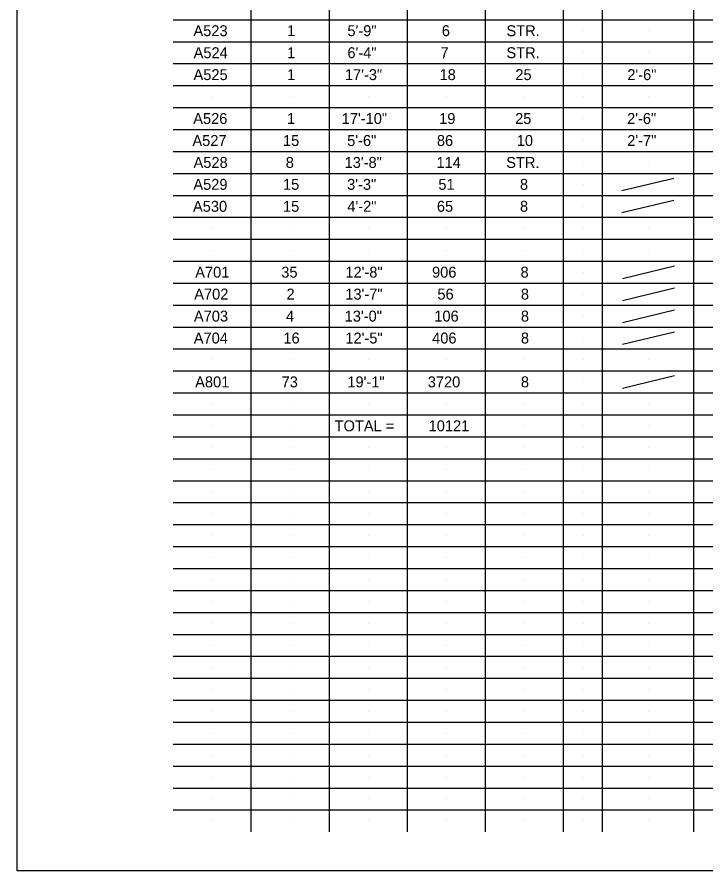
# Model space of a CAD drawing. Extents: x 0 to 34, y 0 to 22.
# Drawn here: x 0 to 8.82, y 0 to 10.94 of the extents above; entities that cross this region are included whole.
import ezdxf

# ---------------------------------------------------------------- set-up
doc = ezdxf.new("R2010")
doc.units = 0
for name, color, linetype in [('BR_P_Gen_Text', 7, 'Continuous'), ('SC_Scratch1', 7, 'Continuous'), ('SH_Border', 7, 'Continuous'), ('SH_Cut_Line', 7, 'Continuous')]:
    doc.layers.add(name, color=color, linetype=linetype)

msp = doc.modelspace()

# ---------------------------------------------------------------- linework, layer by layer
at = {"layer": 'BR_P_Gen_Text'}
for p, q in [((7.746, 8.717), (8.413, 8.877)), ((7.746, 8.435), (8.413, 8.596)), ((7.753, 7.592), (8.42, 7.752)), ((7.753, 7.31), (8.42, 7.471)), ((7.753, 7.029), (8.42, 7.19)), ((7.753, 6.748), (8.42, 6.908)), ((7.753, 6.185), (8.42, 6.346))]:
    msp.add_line(p, q, dxfattribs=at)
at = {"layer": 'SC_Scratch1'}
for p, q in [((2.5, 10.766), (2.5, 10.766)), ((3.5, 10.766), (3.5, 10.766)), ((4.5, 10.766), (4.5, 10.766)), ((5.5, 10.766), (5.5, 10.766)), ((6.5, 10.766), (6.5, 10.766)), ((7.25, 10.766), (7.25, 10.766)), ((8.083, 10.766), (8.083, 10.766)), ((2.5, 10.484), (2.5, 10.484)), ((3.5, 10.484), (3.5, 10.484)), ((4.5, 10.484), (4.5, 10.484)), ((5.5, 10.484), (5.5, 10.484)), ((6.5, 10.484), (6.5, 10.484)), ((7.25, 10.484), (7.25, 10.484)), ((8.083, 10.484), (8.083, 10.484)), ((2.5, 10.203), (2.5, 10.203)), ((3.5, 10.203), (3.5, 10.203)), ((4.5, 10.203), (4.5, 10.203)), ((5.5, 10.203), (5.5, 10.203)), ((6.5, 10.203), (6.5, 10.203)), ((7.25, 10.203), (7.25, 10.203)), ((8.083, 10.203), (8.083, 10.203)), ((2.5, 9.922), (2.5, 9.922)), ((3.5, 9.922), (3.5, 9.922)), ((4.5, 9.922), (4.5, 9.922)), ((5.5, 9.922), (5.5, 9.922)), ((6.5, 9.922), (6.5, 9.922)), ((7.25, 9.922), (7.25, 9.922)), ((8.083, 9.922), (8.083, 9.922)), ((2.5, 9.641), (2.5, 9.641)), ((3.5, 9.641), (3.5, 9.641)), ((4.5, 9.641), (4.5, 9.641)), ((5.5, 9.641), (5.5, 9.641)), ((6.5, 9.641), (6.5, 9.641)), ((7.25, 9.641), (7.25, 9.641)), ((8.083, 9.641), (8.083, 9.641)), ((2.5, 9.359), (2.5, 9.359)), ((3.5, 9.359), (3.5, 9.359)), ((4.5, 9.359), (4.5, 9.359)), ((5.5, 9.359), (5.5, 9.359)), ((6.5, 9.359), (6.5, 9.359)), ((7.25, 9.359), (7.25, 9.359)), ((8.083, 9.359), (8.083, 9.359)), ((2.5, 9.078), (2.5, 9.078)), ((3.5, 9.078), (3.5, 9.078)), ((4.5, 9.078), (4.5, 9.078)), ((5.5, 9.078), (5.5, 9.078)), ((6.5, 9.078), (6.5, 9.078)), ((7.25, 9.078), (7.25, 9.078)), ((8.083, 9.078), (8.083, 9.078)), ((2.5, 8.797), (2.5, 8.797)), ((3.5, 8.797), (3.5, 8.797)), ((4.5, 8.797), (4.5, 8.797)), ((5.5, 8.797), (5.5, 8.797)), ((6.5, 8.797), (6.5, 8.797)), ((7.25, 8.797), (7.25, 8.797)), ((8.083, 8.797), (8.083, 8.797)), ((2.5, 8.516), (2.5, 8.516)), ((3.5, 8.516), (3.5, 8.516)), ((4.5, 8.516), (4.5, 8.516)), ((5.5, 8.516), (5.5, 8.516)), ((6.5, 8.516), (6.5, 8.516)), ((7.25, 8.516), (7.25, 8.516)), ((8.083, 8.516), (8.083, 8.516)), ((2.5, 8.234), (2.5, 8.234)), ((3.5, 8.234), (3.5, 8.234)), ((4.5, 8.234), (4.5, 8.234)), ((5.5, 8.234), (5.5, 8.234)), ((6.5, 8.234), (6.5, 8.234)), ((7.25, 8.234), (7.25, 8.234)), ((8.083, 8.234), (8.083, 8.234)), ((2.5, 7.953), (2.5, 7.953)), ((3.5, 7.953), (3.5, 7.953)), ((4.5, 7.953), (4.5, 7.953)), ((5.5, 7.953), (5.5, 7.953)), ((6.5, 7.953), (6.5, 7.953)), ((7.25, 7.953), (7.25, 7.953)), ((8.083, 7.953), (8.083, 7.953)), ((2.5, 7.672), (2.5, 7.672)), ((3.5, 7.672), (3.5, 7.672)), ((4.5, 7.672), (4.5, 7.672)), ((5.5, 7.672), (5.5, 7.672)), ((6.5, 7.672), (6.5, 7.672)), ((7.25, 7.672), (7.25, 7.672)), ((8.083, 7.672), (8.083, 7.672)), ((2.5, 7.391), (2.5, 7.391)), ((3.5, 7.391), (3.5, 7.391)), ((4.5, 7.391), (4.5, 7.391)), ((5.5, 7.391), (5.5, 7.391)), ((6.5, 7.391), (6.5, 7.391)), ((7.25, 7.391), (7.25, 7.391)), ((8.083, 7.391), (8.083, 7.391)), ((2.5, 7.109), (2.5, 7.109)), ((3.5, 7.109), (3.5, 7.109)), ((4.5, 7.109), (4.5, 7.109)), ((5.5, 7.109), (5.5, 7.109)), ((6.5, 7.109), (6.5, 7.109)), ((7.25, 7.109), (7.25, 7.109)), ((8.083, 7.109), (8.083, 7.109)), ((2.5, 6.828), (2.5, 6.828)), ((3.5, 6.828), (3.5, 6.828)), ((4.5, 6.828), (4.5, 6.828)), ((5.5, 6.828), (5.5, 6.828)), ((6.5, 6.828), (6.5, 6.828)), ((7.25, 6.828), (7.25, 6.828)), ((8.083, 6.828), (8.083, 6.828)), ((2.5, 6.547), (2.5, 6.547)), ((3.5, 6.547), (3.5, 6.547)), ((4.5, 6.547), (4.5, 6.547)), ((5.5, 6.547), (5.5, 6.547)), ((6.5, 6.547), (6.5, 6.547)), ((7.25, 6.547), (7.25, 6.547)), ((8.083, 6.547), (8.083, 6.547)), ((2.5, 6.266), (2.5, 6.266)), ((3.5, 6.266), (3.5, 6.266)), ((4.5, 6.266), (4.5, 6.266)), ((5.5, 6.266), (5.5, 6.266)), ((6.5, 6.266), (6.5, 6.266)), ((7.25, 6.266), (7.25, 6.266)), ((8.083, 6.266), (8.083, 6.266)), ((2.5, 5.984), (2.5, 5.984)), ((3.5, 5.984), (3.5, 5.984)), ((4.5, 5.984), (4.5, 5.984)), ((5.5, 5.984), (5.5, 5.984)), ((6.5, 5.984), (6.5, 5.984)), ((7.25, 5.984), (7.25, 5.984)), ((8.083, 5.984), (8.083, 5.984)), ((2.5, 5.703), (2.5, 5.703)), ((3.5, 5.703), (3.5, 5.703)), ((4.5, 5.703), (4.5, 5.703)), ((5.5, 5.703), (5.5, 5.703)), ((6.5, 5.703), (6.5, 5.703)), ((7.25, 5.703), (7.25, 5.703)), ((8.083, 5.703), (8.083, 5.703)), ((2.5, 5.422), (2.5, 5.422)), ((3.5, 5.422), (3.5, 5.422)), ((4.5, 5.422), (4.5, 5.422)), ((5.5, 5.422), (5.5, 5.422)), ((6.5, 5.422), (6.5, 5.422)), ((7.25, 5.422), (7.25, 5.422)), ((8.083, 5.422), (8.083, 5.422)), ((2.5, 5.141), (2.5, 5.141)), ((3.5, 5.141), (3.5, 5.141)), ((4.5, 5.141), (4.5, 5.141)), ((5.5, 5.141), (5.5, 5.141)), ((6.5, 5.141), (6.5, 5.141)), ((7.25, 5.141), (7.25, 5.141)), ((8.083, 5.141), (8.083, 5.141)), ((2.5, 4.859), (2.5, 4.859)), ((3.5, 4.859), (3.5, 4.859)), ((4.5, 4.859), (4.5, 4.859)), ((5.5, 4.859), (5.5, 4.859)), ((6.5, 4.859), (6.5, 4.859)), ((7.25, 4.859), (7.25, 4.859)), ((8.083, 4.859), (8.083, 4.859)), ((2.5, 4.578), (2.5, 4.578)), ((3.5, 4.578), (3.5, 4.578)), ((4.5, 4.578), (4.5, 4.578)), ((5.5, 4.578), (5.5, 4.578)), ((6.5, 4.578), (6.5, 4.578)), ((7.25, 4.578), (7.25, 4.578)), ((8.083, 4.578), (8.083, 4.578)), ((2.5, 4.297), (2.5, 4.297)), ((3.5, 4.297), (3.5, 4.297)), ((4.5, 4.297), (4.5, 4.297)), ((5.5, 4.297), (5.5, 4.297)), ((6.5, 4.297), (6.5, 4.297)), ((7.25, 4.297), (7.25, 4.297)), ((8.083, 4.297), (8.083, 4.297)), ((2.5, 4.016), (2.5, 4.016)), ((3.5, 4.016), (3.5, 4.016)), ((4.5, 4.016), (4.5, 4.016)), ((5.5, 4.016), (5.5, 4.016)), ((6.5, 4.016), (6.5, 4.016)), ((7.25, 4.016), (7.25, 4.016)), ((8.083, 4.016), (8.083, 4.016)), ((2.5, 3.734), (2.5, 3.734)), ((3.5, 3.734), (3.5, 3.734)), ((4.5, 3.734), (4.5, 3.734)), ((5.5, 3.734), (5.5, 3.734)), ((6.5, 3.734), (6.5, 3.734)), ((7.25, 3.734), (7.25, 3.734)), ((8.083, 3.734), (8.083, 3.734)), ((2.5, 3.453), (2.5, 3.453)), ((3.5, 3.453), (3.5, 3.453)), ((4.5, 3.453), (4.5, 3.453)), ((5.5, 3.453), (5.5, 3.453)), ((6.5, 3.453), (6.5, 3.453)), ((7.25, 3.453), (7.25, 3.453)), ((8.083, 3.453), (8.083, 3.453)), ((2.5, 3.172), (2.5, 3.172)), ((3.5, 3.172), (3.5, 3.172)), ((4.5, 3.172), (4.5, 3.172)), ((5.5, 3.172), (5.5, 3.172)), ((6.5, 3.172), (6.5, 3.172)), ((7.25, 3.172), (7.25, 3.172)), ((8.083, 3.172), (8.083, 3.172)), ((2.5, 2.891), (2.5, 2.891)), ((3.5, 2.891), (3.5, 2.891)), ((4.5, 2.891), (4.5, 2.891)), ((5.5, 2.891), (5.5, 2.891)), ((6.5, 2.891), (6.5, 2.891)), ((7.25, 2.891), (7.25, 2.891)), ((8.083, 2.891), (8.083, 2.891)), ((2.5, 2.609), (2.5, 2.609)), ((3.5, 2.609), (3.5, 2.609)), ((4.5, 2.609), (4.5, 2.609)), ((5.5, 2.609), (5.5, 2.609)), ((6.5, 2.609), (6.5, 2.609)), ((7.25, 2.609), (7.25, 2.609)), ((8.083, 2.609), (8.083, 2.609)), ((2.5, 2.328), (2.5, 2.328)), ((3.5, 2.328), (3.5, 2.328)), ((4.5, 2.328), (4.5, 2.328)), ((5.5, 2.328), (5.5, 2.328)), ((6.5, 2.328), (6.5, 2.328)), ((7.25, 2.328), (7.25, 2.328)), ((8.083, 2.328), (8.083, 2.328)), ((2.5, 2.047), (2.5, 2.047)), ((3.5, 2.047), (3.5, 2.047)), ((4.5, 2.047), (4.5, 2.047)), ((5.5, 2.047), (5.5, 2.047)), ((6.5, 2.047), (6.5, 2.047)), ((7.25, 2.047), (7.25, 2.047)), ((8.083, 2.047), (8.083, 2.047)), ((2.5, 1.766), (2.5, 1.766)), ((3.5, 1.766), (3.5, 1.766)), ((4.5, 1.766), (4.5, 1.766)), ((5.5, 1.766), (5.5, 1.766)), ((6.5, 1.766), (6.5, 1.766)), ((7.25, 1.766), (7.25, 1.766)), ((8.083, 1.766), (8.083, 1.766)), ((2.5, 1.484), (2.5, 1.484)), ((3.5, 1.484), (3.5, 1.484)), ((4.5, 1.484), (4.5, 1.484)), ((5.5, 1.484), (5.5, 1.484)), ((6.5, 1.484), (6.5, 1.484)), ((7.25, 1.484), (7.25, 1.484)), ((8.083, 1.484), (8.083, 1.484)), ((2.5, 1.203), (2.5, 1.203)), ((3.5, 1.203), (3.5, 1.203)), ((4.5, 1.203), (4.5, 1.203)), ((5.5, 1.203), (5.5, 1.203)), ((6.5, 1.203), (6.5, 1.203)), ((7.25, 1.203), (7.25, 1.203)), ((8.083, 1.203), (8.083, 1.203)), ((2.5, 0.922), (2.5, 0.922)), ((3.5, 0.922), (3.5, 0.922)), ((4.5, 0.922), (4.5, 0.922)), ((5.5, 0.922), (5.5, 0.922)), ((6.5, 0.922), (6.5, 0.922)), ((7.25, 0.922), (7.25, 0.922)), ((8.083, 0.922), (8.083, 0.922)), ((2.5, 0.641), (2.5, 0.641)), ((3.5, 0.641), (3.5, 0.641)), ((4.5, 0.641), (4.5, 0.641)), ((5.5, 0.641), (5.5, 0.641)), ((6.5, 0.641), (6.5, 0.641)), ((7.25, 0.641), (7.25, 0.641)), ((8.083, 0.641), (8.083, 0.641))]:
    msp.add_line(p, q, dxfattribs=at)
at = {"layer": 'SH_Border'}
for p, q in [((3, 0.5), (3, 19.906)), ((4, 0.5), (4, 19.906)), ((5, 0.5), (5, 19.906)), ((6, 0.5), (6, 19.906)), ((7, 0.5), (7, 19.906)), ((7.5, 0.5), (7.5, 19.906)), ((8.667, 0.5), (8.667, 19.906)), ((2, 10.906), (18.083, 10.906)), ((2, 10.625), (18.083, 10.625)), ((2, 10.344), (18.083, 10.344)), ((2, 10.062), (18.083, 10.062)), ((2, 9.781), (18.083, 9.781)), ((2, 9.5), (18.083, 9.5)), ((2, 9.219), (18.083, 9.219)), ((2, 8.938), (18.083, 8.938)), ((2, 8.656), (18.083, 8.656)), ((2, 8.375), (18.083, 8.375)), ((2, 8.094), (18.083, 8.094)), ((2, 7.812), (18.083, 7.812)), ((2, 7.531), (18.083, 7.531)), ((2, 7.25), (18.083, 7.25)), ((2, 6.969), (18.083, 6.969)), ((2, 6.688), (18.083, 6.688)), ((2, 6.406), (18.083, 6.406)), ((2, 6.125), (18.083, 6.125)), ((2, 5.844), (18.083, 5.844)), ((2, 5.562), (18.083, 5.562)), ((2, 5.281), (18.083, 5.281)), ((2, 5), (18.083, 5)), ((2, 4.719), (18.083, 4.719)), ((2, 4.438), (18.083, 4.438)), ((2, 4.156), (18.083, 4.156)), ((2, 3.875), (18.083, 3.875)), ((2, 3.594), (18.083, 3.594)), ((2, 3.312), (18.083, 3.312)), ((2, 3.031), (18.083, 3.031)), ((2, 2.75), (18.083, 2.75)), ((2, 2.469), (18.083, 2.469)), ((2, 2.188), (18.083, 2.188)), ((2, 1.906), (18.083, 1.906)), ((2, 1.625), (18.083, 1.625)), ((2, 1.344), (18.083, 1.344)), ((2, 1.062), (18.083, 1.062)), ((2, 0.781), (18.083, 0.781))]:
    msp.add_line(p, q, dxfattribs=at)
at = {"layer": 'SH_Cut_Line'}
msp.add_lwpolyline([(0, 22), (34, 22), (34, 0), (0, 0)], close=True, dxfattribs=at)

# ---------------------------------------------------------------- texts
at = {"layer": 'BR_P_Gen_Text'}
for s, p in [('A523', (2.259, 10.696)), ('1', (3.459, 10.696)), ('5\'-9"', (4.231, 10.696)), ('6', (5.44, 10.696)), ('STR.', (6.268, 10.696)), ('A524', (2.261, 10.414)), ('1', (3.459, 10.414)), ('6\'-4"', (4.231, 10.414)), ('7', (5.423, 10.414)), ('STR.', (6.268, 10.414)), ('A525', (2.26, 10.133)), ('1', (3.459, 10.133)), ('17\'-3"', (4.199, 10.133)), ('18', (5.411, 10.133)), ('25', (6.382, 10.133)), ('2\'-6"', (7.816, 10.133)), ('A526', (2.256, 9.571)), ('1', (3.456, 9.571)), ('17\'-10"', (4.158, 9.571)), ('19', (5.406, 9.571)), ('25', (6.379, 9.571)), ('2\'-6"', (7.813, 9.571)), ('A527', (2.246, 9.289)), ('15', (3.406, 9.289)), ('5\'-6"', (4.228, 9.289)), ('86', (5.377, 9.289)), ('10', (6.4, 9.289)), ('2\'-7"', (7.815, 9.289)), ('A528', (2.26, 9.008)), ('8', (3.441, 9.008)), ('13\'-8"', (4.195, 9.008)), ('114', (5.372, 9.008)), ('STR.', (6.265, 9.008)), ('A529', (2.258, 8.727)), ('15', (3.406, 8.727)), ('3\'-3"', (4.227, 8.727)), ('51', (5.396, 8.727)), ('8', (6.441, 8.727)), ('A530', (2.253, 8.446)), ('15', (3.406, 8.446)), ('4\'-2"', (4.23, 8.446)), ('65', (5.377, 8.446)), ('8', (6.441, 8.446)), ('A701', (2.282, 7.602)), ('35', (3.384, 7.602)), ('12\'-8"', (4.205, 7.602)), ('906', (5.315, 7.602)), ('8', (6.448, 7.602)), ('A702', (2.269, 7.321)), ('2', (3.451, 7.321)), ('13\'-7"', (4.204, 7.321)), ('56', (5.384, 7.321)), ('8', (6.453, 7.321)), ('A703', (2.265, 7.039)), ('4', (3.445, 7.039)), ('13\'-0"', (4.196, 7.039)), ('106', (5.344, 7.039)), ('8', (6.453, 7.039)), ('A704', (2.263, 6.758)), ('16', (3.411, 6.758)), ('12\'-5"', (4.205, 6.758)), ('406', (5.316, 6.758)), ('8', (6.453, 6.758)), ('A801', (2.281, 6.196)), ('73', (3.388, 6.196)), ('19\'-1"', (4.23, 6.196)), ('3720', (5.26, 6.196)), ('8', (6.453, 6.196)), ('TOTAL =', (4.067, 5.633)), ('10121', (5.271, 5.633))]:
    msp.add_text(s, height=0.14, dxfattribs=at).set_placement(p)

doc.saveas('drawing.dxf')
